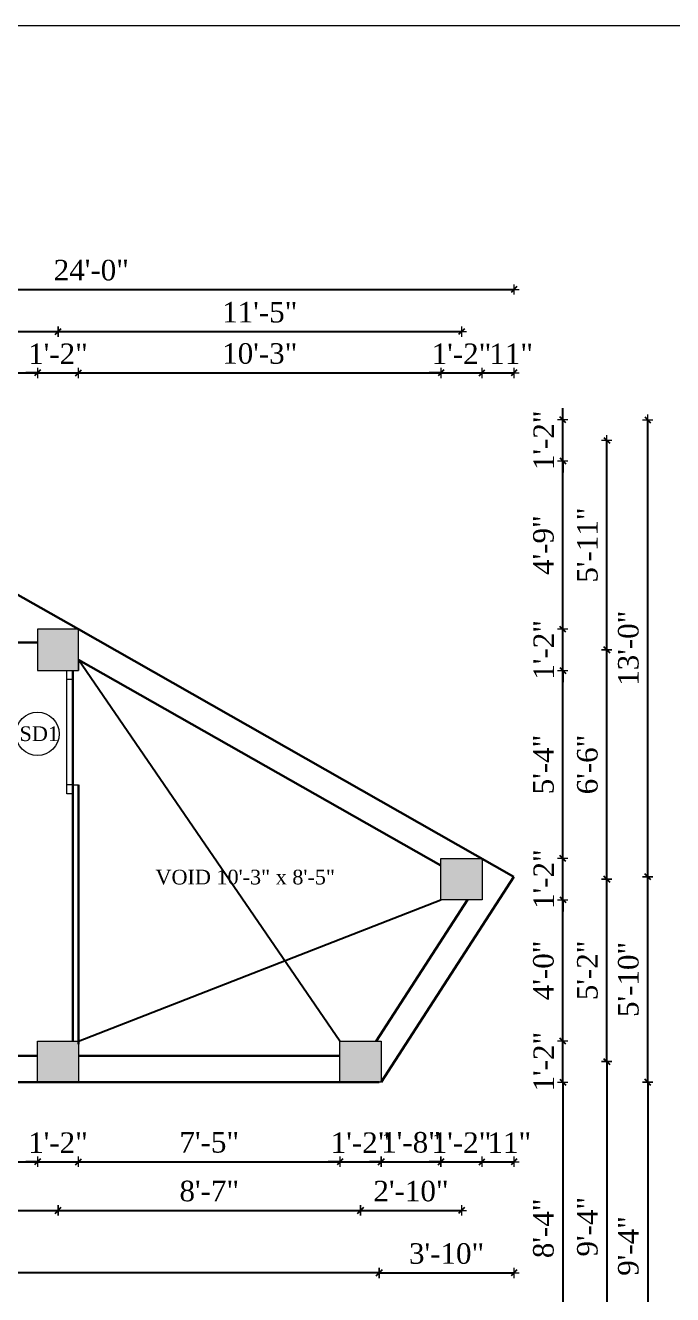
# Model space of a CAD drawing. Header units: inches. Extents: x 4069 to 291496, y -47643 to 12535.
# Drawn here: x 119293.6 to 119514, y -27333.2 to -26900.8 of the extents above; entities that cross this region are included whole.
import ezdxf

# ---------------------------------------------------------------- set-up
doc = ezdxf.new("R2010")
doc.units = ezdxf.units.IN
doc.header["$LTSCALE"] = 5
doc.header["$MEASUREMENT"] = 0
for name, color, linetype, lineweight in [('A-WALL', 7, 'Continuous', 9), ('Dimension', 7, 'Continuous', 18), ('ele1', 21, 'Continuous', 20)]:
    doc.layers.add(name, color=color, linetype=linetype, lineweight=lineweight)
doc.layers.add('dim line', color=7, linetype='Continuous', lineweight=15, true_color=0xfab2b2)
doc.layers.add('TEXT', color=6, linetype='Continuous')
doc.layers.add('WALL', color=7, linetype='Continuous')
doc.styles.add('ordinary', font='times.ttf')
doc.dimstyles.new('Copy of 96', dxfattribs={"dimtxt": 7, "dimasz": 4, "dimexe": 0.5, "dimexo": 0.5, "dimgap": 3, "dimtad": 1, "dimdec": 1, "dimzin": 11, "dimdsep": 46, "dimlunit": 4, "dimtxsty": 'ordinary', "dimblk": 'OBLIQUE', "dimcen": 0.09, "dimse1": 1, "dimse2": 1, "dimclrt": 6, "dimazin": 0, "dimtfac": 1, "dimtdec": 1, "dimtix": 1, "dimtmove": 2, "dimatfit": 3, "dimldrblk": 'leader', "dimfxl": 0.5, "dimfxlon": 1, "dimtolj": 1, "dimtzin": 0, "dimarcsym": 0})

# ---------------------------------------------------------------- blocks, each defined once
blk = doc.blocks.new('oblique')
at = {"color": 0, "lineweight": -2}
blk.add_line((0.25, 0.25), (-0.25, -0.25), dxfattribs=at)
at = {"layer": 'dim line', "lineweight": 9}
for p, q in [((-0.4375, 0), (0.4375, 0)), ((0, 0.4375), (0, -0.4375))]:
    blk.add_line(p, q, dxfattribs=at)
blk = doc.blocks.new('*D5522')
at = {"layer": 'A-WALL', "color": 0, "lineweight": -2, "ltscale": 5, "transparency": 16777216}
blk.add_line((119186.13, -27287.91), (119297.69, -27287.91), dxfattribs=at)
at = {"layer": 'Defpoints', "color": 0, "ltscale": 5, "transparency": 16777216}
for p in [(119186.13, -27260.81), (119297.69, -27260.81), (119297.69, -27287.91)]:
    blk.add_point(p, dxfattribs=at)
at = {"layer": 'A-WALL', "color": 0, "lineweight": -2, "ltscale": 5, "transparency": 16777216, "xscale": 4, "yscale": 4, "zscale": 4, "rotation": 180}
blk.add_blockref('oblique', (119186.13, -27287.91), dxfattribs=at)
at = {"layer": 'A-WALL', "color": 0, "lineweight": -2, "ltscale": 5, "transparency": 16777216, "xscale": 4, "yscale": 4, "zscale": 4}
blk.add_blockref('oblique', (119297.69, -27287.91), dxfattribs=at)
at = {"layer": 'A-WALL', "color": 6, "ltscale": 5, "transparency": 16777216, "insert": (119241.91, -27281.34), "char_height": 7, "attachment_point": 5, "style": 'ordinary'}
blk.add_mtext('\\A1;9\'-4"', dxfattribs=at)
blk = doc.blocks.new('_OBLIQUE')
at = {"color": 0, "linetype": 'ByBlock'}
blk.add_line((-0.5, -0.5), (0.5, 0.5), dxfattribs=at)
blk = doc.blocks.new('leader')
at = {"layer": 'Dimension'}
for p, q in [((0, -4.33), (0, 4.33)), ((-4.42, 0), (4.42, 0))]:
    blk.add_line(p, q, dxfattribs=at)
blk = doc.blocks.new('*D5523')
at = {"layer": 'A-WALL', "color": 0, "lineweight": -2, "ltscale": 5, "transparency": 16777216}
for p, q in [((119297.69, -27287.91), (119293.69, -27287.91)), ((119297.69, -27287.91), (119311.69, -27287.91)), ((119311.69, -27287.91), (119315.69, -27287.91))]:
    blk.add_line(p, q, dxfattribs=at)
at = {"layer": 'Defpoints', "color": 0, "ltscale": 5, "transparency": 16777216}
for p in [(119297.69, -27260.81), (119311.69, -27260.81), (119311.69, -27287.91)]:
    blk.add_point(p, dxfattribs=at)
at = {"layer": 'A-WALL', "color": 0, "lineweight": -2, "ltscale": 5, "transparency": 16777216, "xscale": 4, "yscale": 4, "zscale": 4}
blk.add_blockref('oblique', (119297.69, -27287.91), dxfattribs=at)
at = {"layer": 'A-WALL', "color": 0, "lineweight": -2, "ltscale": 5, "transparency": 16777216, "xscale": 4, "yscale": 4, "zscale": 4, "rotation": 180}
blk.add_blockref('oblique', (119311.69, -27287.91), dxfattribs=at)
at = {"layer": 'A-WALL', "color": 6, "ltscale": 5, "transparency": 16777216, "insert": (119304.69, -27281.41), "char_height": 7, "attachment_point": 5, "style": 'ordinary'}
blk.add_mtext('\\A1;1\'-2"', dxfattribs=at)
blk = doc.blocks.new('*D5524')
at = {"layer": 'A-WALL', "color": 0, "lineweight": -2, "ltscale": 5, "transparency": 16777216}
blk.add_line((119311.69, -27287.91), (119400.7, -27287.91), dxfattribs=at)
at = {"layer": 'Defpoints', "color": 0, "ltscale": 5, "transparency": 16777216}
for p in [(119311.69, -27260.81), (119400.7, -27260.81), (119400.7, -27287.91)]:
    blk.add_point(p, dxfattribs=at)
at = {"layer": 'A-WALL', "color": 0, "lineweight": -2, "ltscale": 5, "transparency": 16777216, "xscale": 4, "yscale": 4, "zscale": 4, "rotation": 180}
blk.add_blockref('oblique', (119311.69, -27287.91), dxfattribs=at)
at = {"layer": 'A-WALL', "color": 0, "lineweight": -2, "ltscale": 5, "transparency": 16777216, "xscale": 4, "yscale": 4, "zscale": 4}
blk.add_blockref('oblique', (119400.7, -27287.91), dxfattribs=at)
at = {"layer": 'A-WALL', "color": 6, "ltscale": 5, "transparency": 16777216, "insert": (119356.2, -27281.34), "char_height": 7, "attachment_point": 5, "style": 'ordinary'}
blk.add_mtext('\\A1;7\'-5"', dxfattribs=at)
blk = doc.blocks.new('*D5525')
at = {"layer": 'A-WALL', "color": 0, "lineweight": -2, "ltscale": 5, "transparency": 16777216}
for p, q in [((119435.08, -27287.91), (119431.08, -27287.91)), ((119435.08, -27287.91), (119449.08, -27287.91)), ((119449.08, -27287.91), (119453.08, -27287.91))]:
    blk.add_line(p, q, dxfattribs=at)
at = {"layer": 'Defpoints', "color": 0, "ltscale": 5, "transparency": 16777216}
for p in [(119435.08, -27198.63), (119449.08, -27198.63), (119449.08, -27287.91)]:
    blk.add_point(p, dxfattribs=at)
at = {"layer": 'A-WALL', "color": 0, "lineweight": -2, "ltscale": 5, "transparency": 16777216, "xscale": 4, "yscale": 4, "zscale": 4}
blk.add_blockref('oblique', (119435.08, -27287.91), dxfattribs=at)
at = {"layer": 'A-WALL', "color": 0, "lineweight": -2, "ltscale": 5, "transparency": 16777216, "xscale": 4, "yscale": 4, "zscale": 4, "rotation": 180}
blk.add_blockref('oblique', (119449.08, -27287.91), dxfattribs=at)
at = {"layer": 'A-WALL', "color": 6, "ltscale": 5, "transparency": 16777216, "insert": (119442.08, -27281.41), "char_height": 7, "attachment_point": 5, "style": 'ordinary'}
blk.add_mtext('\\A1;1\'-2"', dxfattribs=at)
blk = doc.blocks.new('*D5526')
at = {"layer": 'A-WALL', "color": 0, "lineweight": -2, "ltscale": 5, "transparency": 16777216}
blk.add_line((119449.08, -27287.91), (119459.94, -27287.91), dxfattribs=at)
at = {"layer": 'Defpoints', "color": 0, "ltscale": 5, "transparency": 16777216}
for p in [(119459.94, -27190.8), (119449.08, -27198.63), (119459.94, -27287.91)]:
    blk.add_point(p, dxfattribs=at)
at = {"layer": 'A-WALL', "color": 0, "lineweight": -2, "ltscale": 5, "transparency": 16777216, "xscale": 4, "yscale": 4, "zscale": 4, "rotation": 180}
blk.add_blockref('oblique', (119449.08, -27287.91), dxfattribs=at)
at = {"layer": 'A-WALL', "color": 0, "lineweight": -2, "ltscale": 5, "transparency": 16777216, "xscale": 4, "yscale": 4, "zscale": 4}
blk.add_blockref('oblique', (119459.94, -27287.91), dxfattribs=at)
at = {"layer": 'A-WALL', "color": 6, "ltscale": 5, "transparency": 16777216, "insert": (119458.36, -27281.41), "char_height": 7, "attachment_point": 5, "style": 'ordinary'}
blk.add_mtext('\\A1;11"', dxfattribs=at)
blk = doc.blocks.new('*D5516')
at = {"layer": 'A-WALL', "color": 0, "lineweight": -2, "ltscale": 5, "transparency": 16777216}
blk.add_line((119304.69, -27304.5), (119407.7, -27304.5), dxfattribs=at)
at = {"layer": 'Defpoints', "color": 0, "ltscale": 5, "transparency": 16777216}
for p in [(119304.69, -27253.81), (119407.7, -27253.81), (119407.7, -27304.5)]:
    blk.add_point(p, dxfattribs=at)
at = {"layer": 'A-WALL', "color": 0, "lineweight": -2, "ltscale": 5, "transparency": 16777216, "xscale": 4, "yscale": 4, "zscale": 4, "rotation": 180}
blk.add_blockref('oblique', (119304.69, -27304.5), dxfattribs=at)
at = {"layer": 'A-WALL', "color": 0, "lineweight": -2, "ltscale": 5, "transparency": 16777216, "xscale": 4, "yscale": 4, "zscale": 4}
blk.add_blockref('oblique', (119407.7, -27304.5), dxfattribs=at)
at = {"layer": 'A-WALL', "color": 6, "ltscale": 5, "transparency": 16777216, "insert": (119356.2, -27297.93), "char_height": 7, "attachment_point": 5, "style": 'ordinary'}
blk.add_mtext('\\A1;8\'-7"', dxfattribs=at)
blk = doc.blocks.new('*D5480')
at = {"layer": 'A-WALL', "color": 0, "lineweight": -2, "ltscale": 5, "transparency": 16777216}
blk.add_line((119179.13, -27304.5), (119304.69, -27304.5), dxfattribs=at)
at = {"layer": 'Defpoints', "color": 0, "ltscale": 5, "transparency": 16777216}
for p in [(119179.13, -27253.81), (119304.69, -27253.81), (119304.69, -27304.5)]:
    blk.add_point(p, dxfattribs=at)
at = {"layer": 'A-WALL', "color": 0, "lineweight": -2, "ltscale": 5, "transparency": 16777216, "xscale": 4, "yscale": 4, "zscale": 4, "rotation": 180}
blk.add_blockref('oblique', (119179.13, -27304.5), dxfattribs=at)
at = {"layer": 'A-WALL', "color": 0, "lineweight": -2, "ltscale": 5, "transparency": 16777216, "xscale": 4, "yscale": 4, "zscale": 4}
blk.add_blockref('oblique', (119304.69, -27304.5), dxfattribs=at)
at = {"layer": 'A-WALL', "color": 6, "ltscale": 5, "transparency": 16777216, "insert": (119241.91, -27297.94), "char_height": 7, "attachment_point": 5, "style": 'ordinary'}
blk.add_mtext('\\A1;10\'-6"', dxfattribs=at)
blk = doc.blocks.new('*D5517')
at = {"layer": 'A-WALL', "color": 0, "lineweight": -2, "ltscale": 5, "transparency": 16777216}
blk.add_line((119407.7, -27304.5), (119442.08, -27304.5), dxfattribs=at)
at = {"layer": 'Defpoints', "color": 0, "ltscale": 5, "transparency": 16777216}
for p in [(119442.08, -27191.63), (119407.7, -27253.81), (119442.08, -27304.5)]:
    blk.add_point(p, dxfattribs=at)
at = {"layer": 'A-WALL', "color": 0, "lineweight": -2, "ltscale": 5, "transparency": 16777216, "xscale": 4, "yscale": 4, "zscale": 4, "rotation": 180}
blk.add_blockref('oblique', (119407.7, -27304.5), dxfattribs=at)
at = {"layer": 'A-WALL', "color": 0, "lineweight": -2, "ltscale": 5, "transparency": 16777216, "xscale": 4, "yscale": 4, "zscale": 4}
blk.add_blockref('oblique', (119442.08, -27304.5), dxfattribs=at)
at = {"layer": 'A-WALL', "color": 6, "ltscale": 5, "transparency": 16777216, "insert": (119424.89, -27297.94), "char_height": 7, "attachment_point": 5, "style": 'ordinary'}
blk.add_mtext('\\A1;2\'-10"', dxfattribs=at)
blk = doc.blocks.new('*D5518')
at = {"layer": 'A-WALL', "color": 0, "lineweight": -2, "ltscale": 5, "transparency": 16777216}
blk.add_line((119414.06, -27325.78), (119047.58, -27325.78), dxfattribs=at)
at = {"layer": 'Defpoints', "color": 0, "ltscale": 5, "transparency": 16777216}
for p in [(119047.58, -27260.81), (119414.06, -27260.81), (119047.58, -27325.78)]:
    blk.add_point(p, dxfattribs=at)
at = {"layer": 'A-WALL', "color": 0, "lineweight": -2, "ltscale": 5, "transparency": 16777216, "xscale": 4, "yscale": 4, "zscale": 4, "rotation": 180}
blk.add_blockref('oblique', (119047.58, -27325.78), dxfattribs=at)
at = {"layer": 'A-WALL', "color": 0, "lineweight": -2, "ltscale": 5, "transparency": 16777216, "xscale": 4, "yscale": 4, "zscale": 4}
blk.add_blockref('oblique', (119414.06, -27325.78), dxfattribs=at)
at = {"layer": 'A-WALL', "color": 6, "ltscale": 5, "transparency": 16777216, "insert": (119230.82, -27319.22), "char_height": 7, "attachment_point": 5, "style": 'ordinary'}
blk.add_mtext('\\A1;30\'-6"', dxfattribs=at)
blk = doc.blocks.new('*D5527')
at = {"layer": 'A-WALL', "color": 0, "lineweight": -2, "ltscale": 5, "transparency": 16777216}
blk.add_line((119414.06, -27325.78), (119459.94, -27325.78), dxfattribs=at)
at = {"layer": 'Defpoints', "color": 0, "ltscale": 5, "transparency": 16777216}
for p in [(119459.94, -27190.8), (119414.06, -27260.81), (119459.94, -27325.78)]:
    blk.add_point(p, dxfattribs=at)
at = {"layer": 'A-WALL', "color": 0, "lineweight": -2, "ltscale": 5, "transparency": 16777216, "xscale": 4, "yscale": 4, "zscale": 4, "rotation": 180}
blk.add_blockref('oblique', (119414.06, -27325.78), dxfattribs=at)
at = {"layer": 'A-WALL', "color": 0, "lineweight": -2, "ltscale": 5, "transparency": 16777216, "xscale": 4, "yscale": 4, "zscale": 4}
blk.add_blockref('oblique', (119459.94, -27325.78), dxfattribs=at)
at = {"layer": 'A-WALL', "color": 6, "ltscale": 5, "transparency": 16777216, "insert": (119437, -27319.22), "char_height": 7, "attachment_point": 5, "style": 'ordinary'}
blk.add_mtext('\\A1;3\'-10"', dxfattribs=at)
blk = doc.blocks.new('*D5528')
at = {"layer": 'A-WALL', "color": 0, "lineweight": -2, "ltscale": 5, "transparency": 16777216}
for p, q in [((119476.57, -27246.81), (119476.57, -27242.81)), ((119476.57, -27260.81), (119476.57, -27246.81)), ((119476.57, -27260.81), (119476.57, -27264.81))]:
    blk.add_line(p, q, dxfattribs=at)
at = {"layer": 'Defpoints', "color": 0, "ltscale": 5, "transparency": 16777216}
for p in [(119414.7, -27246.81), (119476.57, -27246.81), (119414.7, -27260.81)]:
    blk.add_point(p, dxfattribs=at)
at = {"layer": 'A-WALL', "color": 0, "lineweight": -2, "ltscale": 5, "transparency": 16777216, "xscale": 4, "yscale": 4, "zscale": 4}
for p, rotation in [((119476.57, -27246.81), 270), ((119476.57, -27260.81), 90)]:
    blk.add_blockref('oblique', p, dxfattribs=dict(at, rotation=rotation))
at = {"layer": 'A-WALL', "color": 6, "ltscale": 5, "transparency": 16777216, "insert": (119470.07, -27253.81), "char_height": 7, "attachment_point": 5, "rotation": 90, "style": 'ordinary'}
blk.add_mtext('\\A1;1\'-2"', dxfattribs=at)
blk = doc.blocks.new('*D5529')
at = {"layer": 'A-WALL', "color": 0, "lineweight": -2, "ltscale": 5, "transparency": 16777216}
blk.add_line((119476.57, -27246.81), (119476.57, -27198.63), dxfattribs=at)
at = {"layer": 'Defpoints', "color": 0, "ltscale": 5, "transparency": 16777216}
for p in [(119449.08, -27198.63), (119476.57, -27198.63), (119414.7, -27246.81)]:
    blk.add_point(p, dxfattribs=at)
at = {"layer": 'A-WALL', "color": 0, "lineweight": -2, "ltscale": 5, "transparency": 16777216, "xscale": 4, "yscale": 4, "zscale": 4}
for p, rotation in [((119476.57, -27198.63), 90), ((119476.57, -27246.81), 270)]:
    blk.add_blockref('oblique', p, dxfattribs=dict(at, rotation=rotation))
at = {"layer": 'A-WALL', "color": 6, "ltscale": 5, "transparency": 16777216, "insert": (119470.01, -27222.72), "char_height": 7, "attachment_point": 5, "rotation": 90, "style": 'ordinary'}
blk.add_mtext('\\A1;4\'-0"', dxfattribs=at)
blk = doc.blocks.new('*D5530')
at = {"layer": 'A-WALL', "color": 0, "lineweight": -2, "ltscale": 5, "transparency": 16777216}
for p, q in [((119476.57, -27184.63), (119476.57, -27180.63)), ((119476.57, -27198.63), (119476.57, -27184.63)), ((119476.57, -27198.63), (119476.57, -27202.63))]:
    blk.add_line(p, q, dxfattribs=at)
at = {"layer": 'Defpoints', "color": 0, "ltscale": 5, "transparency": 16777216}
for p in [(119449.08, -27184.63), (119476.57, -27184.63), (119449.08, -27198.63)]:
    blk.add_point(p, dxfattribs=at)
at = {"layer": 'A-WALL', "color": 0, "lineweight": -2, "ltscale": 5, "transparency": 16777216, "xscale": 4, "yscale": 4, "zscale": 4}
for p, rotation in [((119476.57, -27184.63), 270), ((119476.57, -27198.63), 90)]:
    blk.add_blockref('oblique', p, dxfattribs=dict(at, rotation=rotation))
at = {"layer": 'A-WALL', "color": 6, "ltscale": 5, "transparency": 16777216, "insert": (119470.07, -27191.63), "char_height": 7, "attachment_point": 5, "rotation": 90, "style": 'ordinary'}
blk.add_mtext('\\A1;1\'-2"', dxfattribs=at)
blk = doc.blocks.new('*D5510')
at = {"layer": 'A-WALL', "color": 0, "lineweight": -2, "ltscale": 5, "transparency": 16777216}
blk.add_line((119476.57, -27184.63), (119476.57, -27120.52), dxfattribs=at)
at = {"layer": 'Defpoints', "color": 0, "ltscale": 5, "transparency": 16777216}
for p in [(119311.69, -27120.52), (119476.57, -27120.52), (119449.08, -27184.63)]:
    blk.add_point(p, dxfattribs=at)
at = {"layer": 'A-WALL', "color": 0, "lineweight": -2, "ltscale": 5, "transparency": 16777216, "xscale": 4, "yscale": 4, "zscale": 4}
for p, rotation in [((119476.57, -27120.52), 90), ((119476.57, -27184.63), 270)]:
    blk.add_blockref('oblique', p, dxfattribs=dict(at, rotation=rotation))
at = {"layer": 'A-WALL', "color": 6, "ltscale": 5, "transparency": 16777216, "insert": (119470.01, -27152.58), "char_height": 7, "attachment_point": 5, "rotation": 90, "style": 'ordinary'}
blk.add_mtext('\\A1;5\'-4"', dxfattribs=at)
blk = doc.blocks.new('*D5511')
at = {"layer": 'A-WALL', "color": 0, "lineweight": -2, "ltscale": 5, "transparency": 16777216}
for p, q in [((119476.57, -27106.52), (119476.57, -27102.52)), ((119476.57, -27120.52), (119476.57, -27106.52)), ((119476.57, -27120.52), (119476.57, -27124.52))]:
    blk.add_line(p, q, dxfattribs=at)
at = {"layer": 'Defpoints', "color": 0, "ltscale": 5, "transparency": 16777216}
for p in [(119311.69, -27106.52), (119476.57, -27106.52), (119311.69, -27120.52)]:
    blk.add_point(p, dxfattribs=at)
at = {"layer": 'A-WALL', "color": 0, "lineweight": -2, "ltscale": 5, "transparency": 16777216, "xscale": 4, "yscale": 4, "zscale": 4}
for p, rotation in [((119476.57, -27106.52), 270), ((119476.57, -27120.52), 90)]:
    blk.add_blockref('oblique', p, dxfattribs=dict(at, rotation=rotation))
at = {"layer": 'A-WALL', "color": 6, "ltscale": 5, "transparency": 16777216, "insert": (119470.07, -27113.52), "char_height": 7, "attachment_point": 5, "rotation": 90, "style": 'ordinary'}
blk.add_mtext('\\A1;1\'-2"', dxfattribs=at)
blk = doc.blocks.new('*D5512')
at = {"layer": 'A-WALL', "color": 0, "lineweight": -2, "ltscale": 5, "transparency": 16777216}
blk.add_line((119476.57, -27106.52), (119476.57, -27049.14), dxfattribs=at)
at = {"layer": 'Defpoints', "color": 0, "ltscale": 5, "transparency": 16777216}
for p in [(119186.13, -27049.14), (119476.57, -27049.14), (119311.69, -27106.52)]:
    blk.add_point(p, dxfattribs=at)
at = {"layer": 'A-WALL', "color": 0, "lineweight": -2, "ltscale": 5, "transparency": 16777216, "xscale": 4, "yscale": 4, "zscale": 4}
for p, rotation in [((119476.57, -27049.14), 90), ((119476.57, -27106.52), 270)]:
    blk.add_blockref('oblique', p, dxfattribs=dict(at, rotation=rotation))
at = {"layer": 'A-WALL', "color": 6, "ltscale": 5, "transparency": 16777216, "insert": (119470, -27077.83), "char_height": 7, "attachment_point": 5, "rotation": 90, "style": 'ordinary'}
blk.add_mtext('\\A1;4\'-9"', dxfattribs=at)
blk = doc.blocks.new('*D5513')
at = {"layer": 'A-WALL', "color": 0, "lineweight": -2, "ltscale": 5, "transparency": 16777216}
for p, q in [((119476.57, -27035.14), (119476.57, -27031.14)), ((119476.57, -27049.14), (119476.57, -27035.14)), ((119476.57, -27049.14), (119476.57, -27053.14))]:
    blk.add_line(p, q, dxfattribs=at)
at = {"layer": 'Defpoints', "color": 0, "ltscale": 5, "transparency": 16777216}
for p in [(119186.13, -27035.14), (119476.57, -27035.14), (119186.13, -27049.14)]:
    blk.add_point(p, dxfattribs=at)
at = {"layer": 'A-WALL', "color": 0, "lineweight": -2, "ltscale": 5, "transparency": 16777216, "xscale": 4, "yscale": 4, "zscale": 4}
for p, rotation in [((119476.57, -27035.14), 270), ((119476.57, -27049.14), 90)]:
    blk.add_blockref('oblique', p, dxfattribs=dict(at, rotation=rotation))
at = {"layer": 'A-WALL', "color": 6, "ltscale": 5, "transparency": 16777216, "insert": (119470.07, -27042.14), "char_height": 7, "attachment_point": 5, "rotation": 90, "style": 'ordinary'}
blk.add_mtext('\\A1;1\'-2"', dxfattribs=at)
blk = doc.blocks.new('*D5479')
at = {"layer": 'A-WALL', "color": 0, "lineweight": -2, "ltscale": 5, "transparency": 16777216}
blk.add_line((119491.53, -27253.81), (119491.53, -27191.63), dxfattribs=at)
at = {"layer": 'Defpoints', "color": 0, "ltscale": 5, "transparency": 16777216}
for p in [(119442.08, -27191.63), (119491.53, -27191.63), (119407.7, -27253.81)]:
    blk.add_point(p, dxfattribs=at)
at = {"layer": 'A-WALL', "color": 0, "lineweight": -2, "ltscale": 5, "transparency": 16777216, "xscale": 4, "yscale": 4, "zscale": 4}
for p, rotation in [((119491.53, -27191.63), 90), ((119491.53, -27253.81), 270)]:
    blk.add_blockref('oblique', p, dxfattribs=dict(at, rotation=rotation))
at = {"layer": 'A-WALL', "color": 6, "ltscale": 5, "transparency": 16777216, "insert": (119484.97, -27222.72), "char_height": 7, "attachment_point": 5, "rotation": 90, "style": 'ordinary'}
blk.add_mtext('\\A1;5\'-2"', dxfattribs=at)
blk = doc.blocks.new('*D5514')
at = {"layer": 'A-WALL', "color": 0, "lineweight": -2, "ltscale": 5, "transparency": 16777216}
blk.add_line((119491.53, -27191.63), (119491.53, -27113.52), dxfattribs=at)
at = {"layer": 'Defpoints', "color": 0, "ltscale": 5, "transparency": 16777216}
for p in [(119304.69, -27113.52), (119491.53, -27113.52), (119442.08, -27191.63)]:
    blk.add_point(p, dxfattribs=at)
at = {"layer": 'A-WALL', "color": 0, "lineweight": -2, "ltscale": 5, "transparency": 16777216, "xscale": 4, "yscale": 4, "zscale": 4}
for p, rotation in [((119491.53, -27113.52), 90), ((119491.53, -27191.63), 270)]:
    blk.add_blockref('oblique', p, dxfattribs=dict(at, rotation=rotation))
at = {"layer": 'A-WALL', "color": 6, "ltscale": 5, "transparency": 16777216, "insert": (119484.97, -27152.58), "char_height": 7, "attachment_point": 5, "rotation": 90, "style": 'ordinary'}
blk.add_mtext('\\A1;6\'-6"', dxfattribs=at)
blk = doc.blocks.new('*D5531')
at = {"layer": 'A-WALL', "color": 0, "lineweight": -2, "ltscale": 5, "transparency": 16777216}
blk.add_line((119491.53, -27113.52), (119491.53, -27042.14), dxfattribs=at)
at = {"layer": 'Defpoints', "color": 0, "ltscale": 5, "transparency": 16777216}
for p in [(119179.13, -27042.14), (119491.53, -27042.14), (119304.69, -27113.52)]:
    blk.add_point(p, dxfattribs=at)
at = {"layer": 'A-WALL', "color": 0, "lineweight": -2, "ltscale": 5, "transparency": 16777216, "xscale": 4, "yscale": 4, "zscale": 4}
for p, rotation in [((119491.53, -27042.14), 90), ((119491.53, -27113.52), 270)]:
    blk.add_blockref('oblique', p, dxfattribs=dict(at, rotation=rotation))
at = {"layer": 'A-WALL', "color": 6, "ltscale": 5, "transparency": 16777216, "insert": (119484.97, -27077.83), "char_height": 7, "attachment_point": 5, "rotation": 90, "style": 'ordinary'}
blk.add_mtext('\\A1;5\'-11"', dxfattribs=at)
blk = doc.blocks.new('*D5535')
at = {"layer": 'A-WALL', "color": 0, "lineweight": -2, "ltscale": 5, "transparency": 16777216}
blk.add_line((119186.13, -27019.16), (119297.69, -27019.16), dxfattribs=at)
at = {"layer": 'Defpoints', "color": 0, "ltscale": 5, "transparency": 16777216}
for p in [(119297.69, -27019.16), (119186.13, -27035.14), (119297.69, -27106.52)]:
    blk.add_point(p, dxfattribs=at)
at = {"layer": 'A-WALL', "color": 0, "lineweight": -2, "ltscale": 5, "transparency": 16777216, "xscale": 4, "yscale": 4, "zscale": 4, "rotation": 180}
blk.add_blockref('oblique', (119186.13, -27019.16), dxfattribs=at)
at = {"layer": 'A-WALL', "color": 0, "lineweight": -2, "ltscale": 5, "transparency": 16777216, "xscale": 4, "yscale": 4, "zscale": 4}
blk.add_blockref('oblique', (119297.69, -27019.16), dxfattribs=at)
at = {"layer": 'A-WALL', "color": 6, "ltscale": 5, "transparency": 16777216, "insert": (119241.91, -27012.59), "char_height": 7, "attachment_point": 5, "style": 'ordinary'}
blk.add_mtext('\\A1;9\'-4"', dxfattribs=at)
blk = doc.blocks.new('*D5536')
at = {"layer": 'A-WALL', "color": 0, "lineweight": -2, "ltscale": 5, "transparency": 16777216}
for p, q in [((119297.69, -27019.16), (119293.69, -27019.16)), ((119297.69, -27019.16), (119311.69, -27019.16)), ((119311.69, -27019.16), (119315.69, -27019.16))]:
    blk.add_line(p, q, dxfattribs=at)
at = {"layer": 'Defpoints', "color": 0, "ltscale": 5, "transparency": 16777216}
for p in [(119311.69, -27019.16), (119297.69, -27106.52), (119311.69, -27106.52)]:
    blk.add_point(p, dxfattribs=at)
at = {"layer": 'A-WALL', "color": 0, "lineweight": -2, "ltscale": 5, "transparency": 16777216, "xscale": 4, "yscale": 4, "zscale": 4}
blk.add_blockref('oblique', (119297.69, -27019.16), dxfattribs=at)
at = {"layer": 'A-WALL', "color": 0, "lineweight": -2, "ltscale": 5, "transparency": 16777216, "xscale": 4, "yscale": 4, "zscale": 4, "rotation": 180}
blk.add_blockref('oblique', (119311.69, -27019.16), dxfattribs=at)
at = {"layer": 'A-WALL', "color": 6, "ltscale": 5, "transparency": 16777216, "insert": (119304.69, -27012.66), "char_height": 7, "attachment_point": 5, "style": 'ordinary'}
blk.add_mtext('\\A1;1\'-2"', dxfattribs=at)
blk = doc.blocks.new('*D5537')
at = {"layer": 'A-WALL', "color": 0, "lineweight": -2, "ltscale": 5, "transparency": 16777216}
blk.add_line((119311.69, -27019.16), (119435.08, -27019.16), dxfattribs=at)
at = {"layer": 'Defpoints', "color": 0, "ltscale": 5, "transparency": 16777216}
for p in [(119435.08, -27019.16), (119311.69, -27106.52), (119435.08, -27184.63)]:
    blk.add_point(p, dxfattribs=at)
at = {"layer": 'A-WALL', "color": 0, "lineweight": -2, "ltscale": 5, "transparency": 16777216, "xscale": 4, "yscale": 4, "zscale": 4, "rotation": 180}
blk.add_blockref('oblique', (119311.69, -27019.16), dxfattribs=at)
at = {"layer": 'A-WALL', "color": 0, "lineweight": -2, "ltscale": 5, "transparency": 16777216, "xscale": 4, "yscale": 4, "zscale": 4}
blk.add_blockref('oblique', (119435.08, -27019.16), dxfattribs=at)
at = {"layer": 'A-WALL', "color": 6, "ltscale": 5, "transparency": 16777216, "insert": (119373.39, -27012.6), "char_height": 7, "attachment_point": 5, "style": 'ordinary'}
blk.add_mtext('\\A1;10\'-3"', dxfattribs=at)
blk = doc.blocks.new('*D5538')
at = {"layer": 'A-WALL', "color": 0, "lineweight": -2, "ltscale": 5, "transparency": 16777216}
for p, q in [((119435.08, -27019.16), (119431.08, -27019.16)), ((119435.08, -27019.16), (119449.08, -27019.16)), ((119449.08, -27019.16), (119453.08, -27019.16))]:
    blk.add_line(p, q, dxfattribs=at)
at = {"layer": 'Defpoints', "color": 0, "ltscale": 5, "transparency": 16777216}
for p in [(119449.08, -27019.16), (119435.08, -27184.63), (119449.08, -27184.63)]:
    blk.add_point(p, dxfattribs=at)
at = {"layer": 'A-WALL', "color": 0, "lineweight": -2, "ltscale": 5, "transparency": 16777216, "xscale": 4, "yscale": 4, "zscale": 4}
blk.add_blockref('oblique', (119435.08, -27019.16), dxfattribs=at)
at = {"layer": 'A-WALL', "color": 0, "lineweight": -2, "ltscale": 5, "transparency": 16777216, "xscale": 4, "yscale": 4, "zscale": 4, "rotation": 180}
blk.add_blockref('oblique', (119449.08, -27019.16), dxfattribs=at)
at = {"layer": 'A-WALL', "color": 6, "ltscale": 5, "transparency": 16777216, "insert": (119442.08, -27012.66), "char_height": 7, "attachment_point": 5, "style": 'ordinary'}
blk.add_mtext('\\A1;1\'-2"', dxfattribs=at)
blk = doc.blocks.new('*D5481')
at = {"layer": 'A-WALL', "color": 0, "lineweight": -2, "ltscale": 5, "transparency": 16777216}
blk.add_line((119449.08, -27019.16), (119459.94, -27019.16), dxfattribs=at)
at = {"layer": 'Defpoints', "color": 0, "ltscale": 5, "transparency": 16777216}
for p in [(119459.94, -27019.16), (119449.08, -27184.63), (119459.94, -27190.8)]:
    blk.add_point(p, dxfattribs=at)
at = {"layer": 'A-WALL', "color": 0, "lineweight": -2, "ltscale": 5, "transparency": 16777216, "xscale": 4, "yscale": 4, "zscale": 4, "rotation": 180}
blk.add_blockref('oblique', (119449.08, -27019.16), dxfattribs=at)
at = {"layer": 'A-WALL', "color": 0, "lineweight": -2, "ltscale": 5, "transparency": 16777216, "xscale": 4, "yscale": 4, "zscale": 4}
blk.add_blockref('oblique', (119459.94, -27019.16), dxfattribs=at)
at = {"layer": 'A-WALL', "color": 6, "ltscale": 5, "transparency": 16777216, "insert": (119458.99, -27012.66), "char_height": 7, "attachment_point": 5, "style": 'ordinary'}
blk.add_mtext('\\A1;11"', dxfattribs=at)
blk = doc.blocks.new('*D5540')
at = {"layer": 'A-WALL', "color": 0, "lineweight": -2, "ltscale": 5, "transparency": 16777216}
blk.add_line((119179.13, -27005.1), (119304.69, -27005.1), dxfattribs=at)
at = {"layer": 'Defpoints', "color": 0, "ltscale": 5, "transparency": 16777216}
for p in [(119304.69, -27005.1), (119179.13, -27113.52), (119304.69, -27113.52)]:
    blk.add_point(p, dxfattribs=at)
at = {"layer": 'A-WALL', "color": 0, "lineweight": -2, "ltscale": 5, "transparency": 16777216, "xscale": 4, "yscale": 4, "zscale": 4, "rotation": 180}
blk.add_blockref('oblique', (119179.13, -27005.1), dxfattribs=at)
at = {"layer": 'A-WALL', "color": 0, "lineweight": -2, "ltscale": 5, "transparency": 16777216, "xscale": 4, "yscale": 4, "zscale": 4}
blk.add_blockref('oblique', (119304.69, -27005.1), dxfattribs=at)
at = {"layer": 'A-WALL', "color": 6, "ltscale": 5, "transparency": 16777216, "insert": (119241.91, -26998.54), "char_height": 7, "attachment_point": 5, "style": 'ordinary'}
blk.add_mtext('\\A1;10\'-6"', dxfattribs=at)
blk = doc.blocks.new('*D5482')
at = {"layer": 'A-WALL', "color": 0, "lineweight": -2, "ltscale": 5, "transparency": 16777216}
blk.add_line((119304.69, -27005.1), (119442.08, -27005.1), dxfattribs=at)
at = {"layer": 'Defpoints', "color": 0, "ltscale": 5, "transparency": 16777216}
for p in [(119442.08, -27005.1), (119304.69, -27113.52), (119442.08, -27191.63)]:
    blk.add_point(p, dxfattribs=at)
at = {"layer": 'A-WALL', "color": 0, "lineweight": -2, "ltscale": 5, "transparency": 16777216, "xscale": 4, "yscale": 4, "zscale": 4, "rotation": 180}
blk.add_blockref('oblique', (119304.69, -27005.1), dxfattribs=at)
at = {"layer": 'A-WALL', "color": 0, "lineweight": -2, "ltscale": 5, "transparency": 16777216, "xscale": 4, "yscale": 4, "zscale": 4}
blk.add_blockref('oblique', (119442.08, -27005.1), dxfattribs=at)
at = {"layer": 'A-WALL', "color": 6, "ltscale": 5, "transparency": 16777216, "insert": (119373.39, -26998.54), "char_height": 7, "attachment_point": 5, "style": 'ordinary'}
blk.add_mtext('\\A1;11\'-5"', dxfattribs=at)
blk = doc.blocks.new('*D5483')
at = {"layer": 'A-WALL', "color": 0, "lineweight": -2, "ltscale": 5, "transparency": 16777216}
blk.add_line((119172.13, -26990.76), (119459.94, -26990.76), dxfattribs=at)
at = {"layer": 'Defpoints', "color": 0, "ltscale": 5, "transparency": 16777216}
for p in [(119459.94, -26990.76), (119172.13, -27035.14), (119459.94, -27190.8)]:
    blk.add_point(p, dxfattribs=at)
at = {"layer": 'A-WALL', "color": 0, "lineweight": -2, "ltscale": 5, "transparency": 16777216, "xscale": 4, "yscale": 4, "zscale": 4, "rotation": 180}
blk.add_blockref('oblique', (119172.13, -26990.76), dxfattribs=at)
at = {"layer": 'A-WALL', "color": 0, "lineweight": -2, "ltscale": 5, "transparency": 16777216, "xscale": 4, "yscale": 4, "zscale": 4}
blk.add_blockref('oblique', (119459.94, -26990.76), dxfattribs=at)
at = {"layer": 'A-WALL', "color": 6, "ltscale": 5, "transparency": 16777216, "insert": (119316.03, -26984.2), "char_height": 7, "attachment_point": 5, "style": 'ordinary'}
blk.add_mtext('\\A1;24\'-0"', dxfattribs=at)
blk = doc.blocks.new('*D5484')
at = {"layer": 'A-WALL', "color": 0, "lineweight": -2, "ltscale": 5, "transparency": 16777216}
blk.add_line((119505.48, -27260.81), (119505.48, -27190.8), dxfattribs=at)
at = {"layer": 'Defpoints', "color": 0, "ltscale": 5, "transparency": 16777216}
for p in [(119459.94, -27190.8), (119505.48, -27190.8), (119414.7, -27260.81)]:
    blk.add_point(p, dxfattribs=at)
at = {"layer": 'A-WALL', "color": 0, "lineweight": -2, "ltscale": 5, "transparency": 16777216, "xscale": 4, "yscale": 4, "zscale": 4}
for p, rotation in [((119505.48, -27190.8), 90), ((119505.48, -27260.81), 270)]:
    blk.add_blockref('oblique', p, dxfattribs=dict(at, rotation=rotation))
at = {"layer": 'A-WALL', "color": 6, "ltscale": 5, "transparency": 16777216, "insert": (119498.92, -27225.8), "char_height": 7, "attachment_point": 5, "rotation": 90, "style": 'ordinary'}
blk.add_mtext('\\A1;5\'-10"', dxfattribs=at)
blk = doc.blocks.new('*D5485')
at = {"layer": 'A-WALL', "color": 0, "lineweight": -2, "ltscale": 5, "transparency": 16777216}
blk.add_line((119505.48, -27190.8), (119505.48, -27035.14), dxfattribs=at)
at = {"layer": 'Defpoints', "color": 0, "ltscale": 5, "transparency": 16777216}
for p in [(119186.13, -27035.14), (119505.48, -27035.14), (119459.94, -27190.8)]:
    blk.add_point(p, dxfattribs=at)
at = {"layer": 'A-WALL', "color": 0, "lineweight": -2, "ltscale": 5, "transparency": 16777216, "xscale": 4, "yscale": 4, "zscale": 4}
for p, rotation in [((119505.48, -27035.14), 90), ((119505.48, -27190.8), 270)]:
    blk.add_blockref('oblique', p, dxfattribs=dict(at, rotation=rotation))
at = {"layer": 'A-WALL', "color": 6, "ltscale": 5, "transparency": 16777216, "insert": (119498.92, -27112.97), "char_height": 7, "attachment_point": 5, "rotation": 90, "style": 'ordinary'}
blk.add_mtext('\\A1;13\'-0"', dxfattribs=at)
blk = doc.blocks.new('*D5542')
at = {"layer": 'A-WALL', "color": 0, "lineweight": -2, "ltscale": 5, "transparency": 16777216}
blk.add_line((119476.57, -27260.81), (119476.57, -27360.4), dxfattribs=at)
at = {"layer": 'Defpoints', "color": 0, "ltscale": 5, "transparency": 16777216}
for p in [(119414.7, -27260.81), (119045.22, -27360.4), (119476.57, -27360.4)]:
    blk.add_point(p, dxfattribs=at)
at = {"layer": 'A-WALL', "color": 0, "lineweight": -2, "ltscale": 5, "transparency": 16777216, "xscale": 4, "yscale": 4, "zscale": 4}
for p, rotation in [((119476.57, -27260.81), 90), ((119476.57, -27360.4), 270)]:
    blk.add_blockref('oblique', p, dxfattribs=dict(at, rotation=rotation))
at = {"layer": 'A-WALL', "color": 6, "ltscale": 5, "transparency": 16777216, "insert": (119470.01, -27310.6), "char_height": 7, "attachment_point": 5, "rotation": 90, "style": 'ordinary'}
blk.add_mtext('\\A1;8\'-4"', dxfattribs=at)
blk = doc.blocks.new('*D5544')
at = {"layer": 'A-WALL', "color": 0, "lineweight": -2, "ltscale": 5, "transparency": 16777216}
blk.add_line((119491.53, -27253.81), (119491.53, -27366.27), dxfattribs=at)
at = {"layer": 'Defpoints', "color": 0, "ltscale": 5, "transparency": 16777216}
for p in [(119407.7, -27253.81), (119040.58, -27366.27), (119491.53, -27366.27)]:
    blk.add_point(p, dxfattribs=at)
at = {"layer": 'A-WALL', "color": 0, "lineweight": -2, "ltscale": 5, "transparency": 16777216, "xscale": 4, "yscale": 4, "zscale": 4}
for p, rotation in [((119491.53, -27253.81), 90), ((119491.53, -27366.27), 270)]:
    blk.add_blockref('oblique', p, dxfattribs=dict(at, rotation=rotation))
at = {"layer": 'A-WALL', "color": 6, "ltscale": 5, "transparency": 16777216, "insert": (119484.96, -27310.04), "char_height": 7, "attachment_point": 5, "rotation": 90, "style": 'ordinary'}
blk.add_mtext('\\A1;9\'-4"', dxfattribs=at)
blk = doc.blocks.new('*D5486')
at = {"layer": 'A-WALL', "color": 0, "lineweight": -2, "ltscale": 5, "transparency": 16777216}
blk.add_line((119505.48, -27260.81), (119505.48, -27372.4), dxfattribs=at)
at = {"layer": 'Defpoints', "color": 0, "ltscale": 5, "transparency": 16777216}
for p in [(119414.7, -27260.81), (119044.94, -27372.4), (119505.48, -27372.4)]:
    blk.add_point(p, dxfattribs=at)
at = {"layer": 'A-WALL', "color": 0, "lineweight": -2, "ltscale": 5, "transparency": 16777216, "xscale": 4, "yscale": 4, "zscale": 4}
for p, rotation in [((119505.48, -27260.81), 90), ((119505.48, -27372.4), 270)]:
    blk.add_blockref('oblique', p, dxfattribs=dict(at, rotation=rotation))
at = {"layer": 'A-WALL', "color": 6, "ltscale": 5, "transparency": 16777216, "insert": (119498.91, -27316.6), "char_height": 7, "attachment_point": 5, "rotation": 90, "style": 'ordinary'}
blk.add_mtext('\\A1;9\'-4"', dxfattribs=at)
blk = doc.blocks.new('*D5487')
at = {"layer": 'A-WALL', "color": 0, "lineweight": -2, "ltscale": 5, "transparency": 16777216}
for p, q in [((119400.7, -27287.91), (119396.7, -27287.91)), ((119400.7, -27287.91), (119414.7, -27287.91)), ((119414.7, -27287.91), (119418.7, -27287.91))]:
    blk.add_line(p, q, dxfattribs=at)
at = {"layer": 'Defpoints', "color": 0, "ltscale": 5, "transparency": 16777216}
for p in [(119400.7, -27260.81), (119414.7, -27260.81), (119414.7, -27287.91)]:
    blk.add_point(p, dxfattribs=at)
at = {"layer": 'A-WALL', "color": 0, "lineweight": -2, "ltscale": 5, "transparency": 16777216, "xscale": 4, "yscale": 4, "zscale": 4}
blk.add_blockref('oblique', (119400.7, -27287.91), dxfattribs=at)
at = {"layer": 'A-WALL', "color": 0, "lineweight": -2, "ltscale": 5, "transparency": 16777216, "xscale": 4, "yscale": 4, "zscale": 4, "rotation": 180}
blk.add_blockref('oblique', (119414.7, -27287.91), dxfattribs=at)
at = {"layer": 'A-WALL', "color": 6, "ltscale": 5, "transparency": 16777216, "insert": (119407.7, -27281.41), "char_height": 7, "attachment_point": 5, "style": 'ordinary'}
blk.add_mtext('\\A1;1\'-2"', dxfattribs=at)
blk = doc.blocks.new('*D5545')
at = {"layer": 'A-WALL', "color": 0, "lineweight": -2, "ltscale": 5, "transparency": 16777216}
for p, q in [((119414.7, -27287.91), (119410.7, -27287.91)), ((119414.7, -27287.91), (119435.08, -27287.91)), ((119435.08, -27287.91), (119439.08, -27287.91))]:
    blk.add_line(p, q, dxfattribs=at)
at = {"layer": 'Defpoints', "color": 0, "ltscale": 5, "transparency": 16777216}
for p in [(119435.08, -27198.63), (119414.7, -27260.81), (119435.08, -27287.91)]:
    blk.add_point(p, dxfattribs=at)
at = {"layer": 'A-WALL', "color": 0, "lineweight": -2, "ltscale": 5, "transparency": 16777216, "xscale": 4, "yscale": 4, "zscale": 4}
blk.add_blockref('oblique', (119414.7, -27287.91), dxfattribs=at)
at = {"layer": 'A-WALL', "color": 0, "lineweight": -2, "ltscale": 5, "transparency": 16777216, "xscale": 4, "yscale": 4, "zscale": 4, "rotation": 180}
blk.add_blockref('oblique', (119435.08, -27287.91), dxfattribs=at)
at = {"layer": 'A-WALL', "color": 6, "ltscale": 5, "transparency": 16777216, "insert": (119424.89, -27281.35), "char_height": 7, "attachment_point": 5, "style": 'ordinary'}
blk.add_mtext('\\A1;1\'-8"', dxfattribs=at)

msp = doc.modelspace()

# ---------------------------------------------------------------- hatches: boundary and pattern name
at = {"layer": 'WALL', "linetype": 'ByBlock', "ltscale": 5, "true_color": 0xf8991e}
h = msp.add_hatch(color=30, dxfattribs=at)
h.dxf.hatch_style = 1
h.paths.add_polyline_path([(119311.69326, -27120.52457), (119311.69326, -27106.52457), (119297.69326, -27106.52457), (119297.69326, -27120.52457)])
h = msp.add_hatch(color=30, dxfattribs=at)
h.dxf.hatch_style = 1
h.paths.add_polyline_path([(119435.0799, -27184.62743), (119435.0799, -27198.62743), (119449.0799, -27198.62743), (119449.0799, -27184.62743)])
h = msp.add_hatch(color=30, dxfattribs=at)
h.dxf.hatch_style = 1
h.paths.add_polyline_path([(119297.69326, -27246.8069), (119297.69326, -27260.8069), (119311.69326, -27260.8069), (119311.69326, -27246.8069)])
h = msp.add_hatch(color=30, dxfattribs=at)
h.dxf.hatch_style = 1
h.paths.add_polyline_path([(119400.70253, -27246.8069), (119400.70253, -27260.8069), (119414.70253, -27260.8069), (119414.70253, -27246.8069)])

# ---------------------------------------------------------------- linework, layer by layer
at = {"layer": 'A-WALL', "lineweight": 30}
for p, q in [((119186.12647, -27035.14118), (119311.69326, -27106.52457)), ((119311.69326, -27106.52457), (119459.93914, -27190.80079)), ((119297.69326, -27111.02457), (119186.12647, -27111.02457)), ((119311.69326, -27116.87724), (119435.0799, -27187.02124)), ((119309.69326, -27120.52457), (119309.69326, -27246.8069)), ((119311.69326, -27159.52457), (119311.69326, -27247.8069)), ((119459.93914, -27190.80079), (119414.70253, -27260.8069)), ((119444.16624, -27198.62743), (119413.03358, -27246.8069)), ((119289.90986, -27251.8069), (119297.69326, -27251.8069)), ((119400.70253, -27251.8069), (119311.69326, -27251.8069)), ((119414.05635, -27260.8069), (119047.58382, -27260.8069)), ((119414.05635, -27260.8069), (119047.58382, -27260.8069))]:
    msp.add_line(p, q, dxfattribs=at)
at = {"layer": 'A-WALL', "ltscale": 5}
for p, q in [((119307.69326, -27162.52457), (119307.69326, -27120.52457)), ((119307.69326, -27120.52457), (119309.69326, -27120.52457)), ((119307.69326, -27123.52457), (119309.69326, -27123.52457)), ((119309.69326, -27120.52457), (119309.69326, -27162.52457)), ((119309.69326, -27159.52457), (119307.69326, -27159.52457)), ((119309.69326, -27162.52457), (119307.69326, -27162.52457)), ((119309.69326, -27159.52457), (119311.69326, -27159.52457))]:
    msp.add_line(p, q, dxfattribs=at)
for points in [[(119297.69326, -27120.52457), (119311.69326, -27120.52457), (119311.69326, -27106.52457), (119297.69326, -27106.52457)], [(119435.0799, -27184.62743), (119449.0799, -27184.62743), (119449.0799, -27198.62743), (119435.0799, -27198.62743)], [(119297.69326, -27246.8069), (119311.69326, -27246.8069), (119311.69326, -27260.8069), (119297.69326, -27260.8069)], [(119400.70253, -27246.8069), (119414.70253, -27246.8069), (119414.70253, -27260.8069), (119400.70253, -27260.8069)]]:
    msp.add_lwpolyline(points, close=True, dxfattribs=at)
for points in [[(119311.69326, -27251.8069), (119311.69326, -27251.8069), (119400.70253, -27251.8069), (119400.70253, -27246.8069), (119413.03358, -27246.8069), (119444.16624, -27198.62743), (119435.0799, -27198.62743), (119435.0799, -27187.02124), (119311.69326, -27116.87724), (119311.69326, -27120.52457)], [(119311.69326, -27159.52457), (119311.69326, -27246.8069)]]:
    msp.add_lwpolyline(points, dxfattribs=at)
msp.add_circle((119297.7119, -27142.13553), 7.38406, dxfattribs=at)
at = {"layer": 'ele1'}
msp.add_lwpolyline([(118398.77009, -26900.77781), (121483.73454, -26900.77781), (121483.73454, -29056.11078), (118398.77009, -29056.11078)], close=True, dxfattribs=at)
msp.add_lwpolyline([(118398.77009, -26900.77781), (121483.73454, -26900.77781), (121483.73454, -29056.11078), (118398.77009, -29056.11078)], close=True, dxfattribs=at)
at = {"layer": 'WALL', "color": 30, "linetype": 'ByBlock', "ltscale": 5, "true_color": 0xf8991e}
for p, q in [((119400.70253, -27246.8069), (119311.69326, -27116.87724)), ((119311.69326, -27246.8069), (119435.0799, -27198.62743))]:
    msp.add_line(p, q, dxfattribs=at)

# ---------------------------------------------------------------- texts
at = {"layer": 'TEXT', "style": 'ordinary'}
for s, p in [('SD1', (119291.59439, -27144.57966)), ('VOID 10\'-3" x 8\'-5"', (119337.87442, -27193.42885))]:
    msp.add_text(s, height=5, dxfattribs=at).set_placement(p)

# ---------------------------------------------------------------- dimensions: what is measured, and where the dimension line sits
at = {"layer": 'A-WALL', "ltscale": 5}
for base, p1, p2, picture, middle in [((119459.93914, -26990.76419), (119172.12647, -27035.14118), (119459.93914, -27190.80079), '*D5483', (119316.03281, -26984.20363)), ((119304.69326, -27005.0987), (119179.12647, -27113.52457), (119304.69326, -27113.52457), '*D5540', (119241.90986, -26998.53814)), ((119442.0799, -27005.0987), (119304.69326, -27113.52457), (119442.0799, -27191.62743), '*D5482', (119373.38658, -26998.53814)), ((119297.69326, -27019.16308), (119186.12647, -27035.14118), (119297.69326, -27106.52457), '*D5535', (119241.90986, -27012.59242)), ((119311.69326, -27019.16308), (119297.69326, -27106.52457), (119311.69326, -27106.52457), '*D5536', (119304.69326, -27012.66308)), ((119435.0799, -27019.16308), (119311.69326, -27106.52457), (119435.0799, -27184.62743), '*D5537', (119373.38658, -27012.60252)), ((119449.0799, -27019.16308), (119435.0799, -27184.62743), (119449.0799, -27184.62743), '*D5538', (119442.0799, -27012.66308)), ((119442.0799, -27304.49569), (119407.70253, -27253.8069), (119442.0799, -27191.62743), '*D5517', (119424.89122, -27297.93512)), ((119459.93914, -27325.77769), (119414.05635, -27260.8069), (119459.93914, -27190.80079), '*D5527', (119436.99774, -27319.21713)), ((119435.0799, -27287.9068), (119414.70253, -27260.8069), (119435.0799, -27198.62743), '*D5545', (119424.89122, -27281.34624)), ((119449.0799, -27287.9068), (119435.0799, -27198.62743), (119449.0799, -27198.62743), '*D5525', (119442.0799, -27281.4068)), ((119304.69326, -27304.49569), (119179.12647, -27253.8069), (119304.69326, -27253.8069), '*D5480', (119241.90986, -27297.93512)), ((119407.70253, -27304.49569), (119304.69326, -27253.8069), (119407.70253, -27253.8069), '*D5516', (119356.19789, -27297.92503)), ((119047.58382, -27325.77769), (119414.05635, -27260.8069), (119047.58382, -27260.8069), '*D5518', (119230.82008, -27319.21713)), ((119297.69326, -27287.9068), (119186.12647, -27260.8069), (119297.69326, -27260.8069), '*D5522', (119241.90986, -27281.33614)), ((119311.69326, -27287.9068), (119297.69326, -27260.8069), (119311.69326, -27260.8069), '*D5523', (119304.69326, -27281.4068)), ((119400.70253, -27287.9068), (119311.69326, -27260.8069), (119400.70253, -27260.8069), '*D5524', (119356.19789, -27281.33614)), ((119414.70253, -27287.9068), (119400.70253, -27260.8069), (119414.70253, -27260.8069), '*D5487', (119407.70253, -27281.4068))]:
    dim = msp.add_linear_dim(base=base, p1=p1, p2=p2, dimstyle='Copy of 96', override={"dimdec": 0, "dimblk": 'oblique', "dimtdec": 0, "dimarcsym": 1}, dxfattribs=at)
    dim.commit()
    dim.dimension.update_dxf_attribs({"geometry": picture, "text_midpoint": middle})
for base, p1, picture, middle in [((119459.93914, -27019.16308), (119449.0799, -27184.62743), '*D5481', (119458.98619, -27012.66308)), ((119459.93914, -27287.9068), (119449.0799, -27198.62743), '*D5526', (119458.35645, -27281.4068))]:
    dim = msp.add_linear_dim(base=base, p1=p1, p2=(119459.93914, -27190.80079), dimstyle='Copy of 96', override={"dimdec": 0, "dimblk": 'oblique', "dimtdec": 0, "dimarcsym": 1}, dxfattribs=at)
    dim.commit()
    dim.dimension.update_dxf_attribs({"geometry": picture, "text_midpoint": middle, "dimtype": 160})
for base, p1, p2, picture, middle in [((119476.56901, -27035.14118), (119186.12647, -27049.14118), (119186.12647, -27035.14118), '*D5513', (119470.06901, -27042.14118)), ((119505.48033, -27035.14118), (119459.93914, -27190.80079), (119186.12647, -27035.14118), '*D5485', (119498.91977, -27112.97099)), ((119491.527, -27042.14118), (119304.69326, -27113.52457), (119179.12647, -27042.14118), '*D5531', (119484.96643, -27077.83288)), ((119476.56901, -27049.14118), (119311.69326, -27106.52457), (119186.12647, -27049.14118), '*D5512', (119469.99835, -27077.83288)), ((119476.56901, -27106.52457), (119311.69326, -27120.52457), (119311.69326, -27106.52457), '*D5511', (119470.06901, -27113.52457)), ((119491.527, -27113.52457), (119442.0799, -27191.62743), (119304.69326, -27113.52457), '*D5514', (119484.96643, -27152.576)), ((119476.56901, -27120.52457), (119449.0799, -27184.62743), (119311.69326, -27120.52457), '*D5510', (119470.00845, -27152.576)), ((119476.56901, -27184.62743), (119449.0799, -27198.62743), (119449.0799, -27184.62743), '*D5530', (119470.06901, -27191.62743)), ((119491.527, -27191.62743), (119407.70253, -27253.8069), (119442.0799, -27191.62743), '*D5479', (119484.96643, -27222.71717)), ((119505.48033, -27190.80079), (119414.70253, -27260.8069), (119459.93914, -27190.80079), '*D5484', (119498.91977, -27225.80385)), ((119476.56901, -27198.62743), (119414.70253, -27246.8069), (119449.0799, -27198.62743), '*D5529', (119470.00845, -27222.71717)), ((119476.56901, -27246.8069), (119414.70253, -27260.8069), (119414.70253, -27246.8069), '*D5528', (119470.06901, -27253.8069)), ((119491.527, -27366.26599), (119407.70253, -27253.8069), (119040.58324, -27366.26599), '*D5544', (119484.95634, -27310.03645)), ((119505.48033, -27372.3987), (119414.70253, -27260.8069), (119044.93916, -27372.3987), '*D5486', (119498.90967, -27316.6028)), ((119476.56901, -27360.40184), (119414.70253, -27260.8069), (119045.22348, -27360.40184), '*D5542', (119470.00845, -27310.60437))]:
    dim = msp.add_linear_dim(base=base, p1=p1, p2=p2, angle=90, dimstyle='Copy of 96', override={"dimdec": 0, "dimblk": 'oblique', "dimtdec": 0, "dimarcsym": 1}, dxfattribs=at)
    dim.commit()
    dim.dimension.update_dxf_attribs({"geometry": picture, "text_midpoint": middle})

doc.saveas('drawing.dxf')
